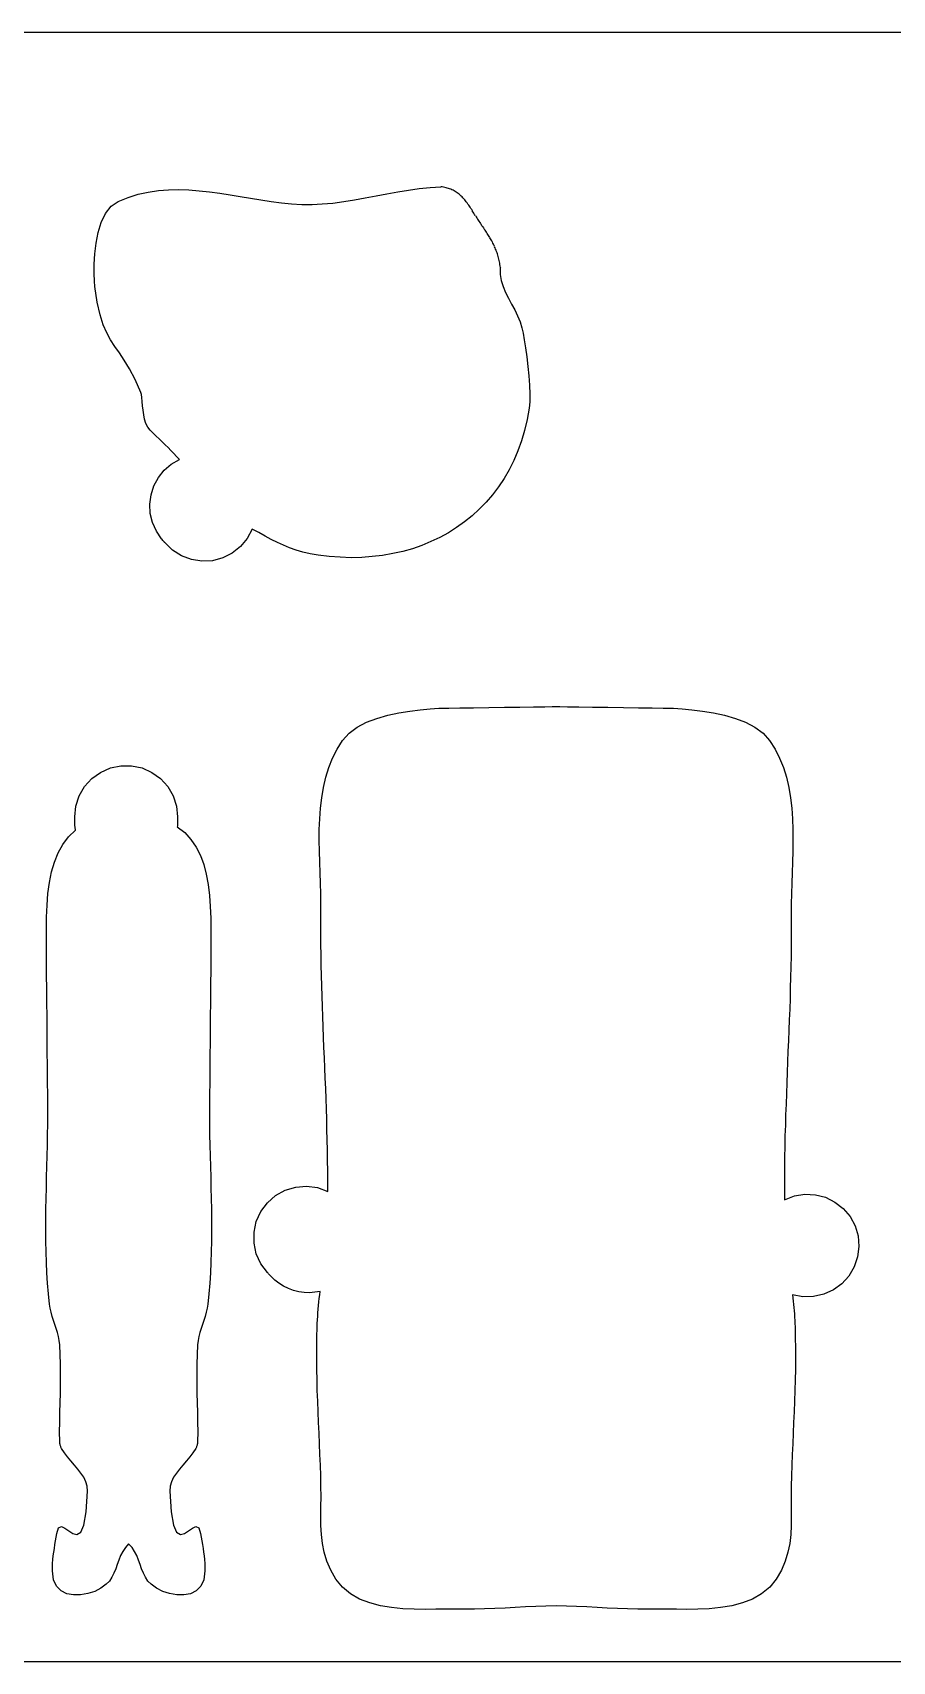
# Model space of a CAD drawing. Header units: inches. Extents: x 1 to 26.6, y 1 to 13.5.
# Drawn here: x 9.95 to 16.54, y 1 to 13.48 of the extents above; entities that cross this region are included whole.
import ezdxf

# ---------------------------------------------------------------- set-up
doc = ezdxf.new("R2010")
doc.units = ezdxf.units.IN
doc.layers.get('0').update_dxf_attribs({"linetype": 'CONTINUOUS'})

msp = doc.modelspace()

# ---------------------------------------------------------------- linework, layer by layer
at = {"color": 0, "linetype": 'CONTINUOUS'}
for p, q in [((26.63, 13.48), (1, 13.48)), ((10.685, 12.217), (10.762, 12.241)), ((10.762, 12.241), (10.839, 12.258)), ((10.839, 12.258), (10.917, 12.27)), ((10.917, 12.27), (10.995, 12.276)), ((10.995, 12.276), (11.073, 12.277)), ((11.073, 12.277), (11.151, 12.275)), ((11.151, 12.275), (11.23, 12.269)), ((11.23, 12.269), (11.308, 12.26)), ((11.308, 12.26), (11.387, 12.249)), ((11.387, 12.249), (11.466, 12.237)), ((11.466, 12.237), (11.545, 12.224)), ((12.585, 12.23), (12.668, 12.246)), ((12.668, 12.246), (12.751, 12.261)), ((12.751, 12.261), (12.834, 12.274)), ((12.834, 12.274), (12.916, 12.286)), ((12.916, 12.286), (12.999, 12.294)), ((12.999, 12.294), (13.081, 12.299)), ((10.513, 12.094), (10.555, 12.149)), ((10.555, 12.149), (10.609, 12.186)), ((10.609, 12.186), (10.685, 12.217)), ((11.545, 12.224), (11.624, 12.211)), ((11.624, 12.211), (11.703, 12.198)), ((11.703, 12.198), (11.781, 12.186)), ((11.781, 12.186), (11.86, 12.176)), ((11.86, 12.176), (11.938, 12.169)), ((11.938, 12.169), (12.017, 12.164)), ((12.017, 12.164), (12.095, 12.163)), ((12.095, 12.163), (12.172, 12.167)), ((12.172, 12.167), (12.254, 12.174)), ((12.254, 12.174), (12.337, 12.185)), ((12.337, 12.185), (12.419, 12.199)), ((12.419, 12.199), (12.502, 12.214)), ((12.502, 12.214), (12.585, 12.23)), ((10.456, 11.949), (10.48, 12.026)), ((10.48, 12.026), (10.513, 12.094)), ((10.43, 11.785), (10.44, 11.867)), ((10.44, 11.867), (10.456, 11.949)), ((10.426, 11.706), (10.43, 11.785)), ((10.425, 11.635), (10.426, 11.706)), ((10.427, 11.576), (10.425, 11.635)), ((13.538, 11.681), (13.536, 11.675)), ((13.536, 11.675), (13.536, 11.627)), ((13.536, 11.627), (13.544, 11.581)), ((10.431, 11.534), (10.427, 11.576)), ((10.449, 11.414), (10.431, 11.534)), ((13.544, 11.581), (13.558, 11.535)), ((13.558, 11.535), (13.577, 11.489)), ((13.577, 11.489), (13.6, 11.445)), ((10.471, 11.318), (10.449, 11.414)), ((13.6, 11.445), (13.623, 11.4)), ((13.623, 11.4), (13.647, 11.355)), ((10.495, 11.242), (10.471, 11.318)), ((10.522, 11.179), (10.495, 11.242)), ((13.647, 11.355), (13.669, 11.31)), ((13.669, 11.31), (13.689, 11.264)), ((13.689, 11.264), (13.703, 11.217)), ((10.551, 11.125), (10.522, 11.179)), ((10.584, 11.076), (10.551, 11.125)), ((13.703, 11.217), (13.711, 11.177)), ((13.711, 11.177), (13.721, 11.125)), ((13.721, 11.125), (13.73, 11.064)), ((10.619, 11.026), (10.584, 11.076)), ((10.656, 10.97), (10.619, 11.026)), ((13.73, 11.064), (13.74, 10.995)), ((13.74, 10.995), (13.748, 10.923)), ((10.696, 10.905), (10.656, 10.97)), ((10.738, 10.823), (10.696, 10.905)), ((13.748, 10.923), (13.755, 10.85)), ((10.783, 10.722), (10.738, 10.823)), ((13.755, 10.85), (13.76, 10.778)), ((13.76, 10.778), (13.763, 10.711)), ((10.787, 10.706), (10.783, 10.722)), ((10.791, 10.683), (10.787, 10.706)), ((10.793, 10.654), (10.791, 10.683)), ((10.796, 10.621), (10.793, 10.654)), ((10.8, 10.587), (10.796, 10.621)), ((13.762, 10.651), (13.757, 10.602)), ((13.763, 10.711), (13.762, 10.651)), ((10.805, 10.551), (10.8, 10.587)), ((10.812, 10.517), (10.805, 10.551)), ((10.822, 10.485), (10.812, 10.517)), ((10.836, 10.457), (10.822, 10.485)), ((13.742, 10.515), (13.723, 10.432)), ((13.757, 10.602), (13.742, 10.515)), ((10.853, 10.434), (10.836, 10.457)), ((10.877, 10.412), (10.853, 10.434)), ((10.9, 10.389), (10.877, 10.412)), ((10.923, 10.367), (10.9, 10.389)), ((10.946, 10.344), (10.923, 10.367)), ((13.723, 10.432), (13.699, 10.352)), ((10.968, 10.322), (10.946, 10.344)), ((10.991, 10.3), (10.968, 10.322)), ((11.013, 10.277), (10.991, 10.3)), ((11.035, 10.255), (11.013, 10.277)), ((11.056, 10.233), (11.035, 10.255)), ((13.672, 10.275), (13.64, 10.201)), ((13.699, 10.352), (13.672, 10.275)), ((10.917, 10.071), (10.962, 10.127)), ((10.962, 10.127), (11.016, 10.174)), ((11.016, 10.174), (11.078, 10.21)), ((11.078, 10.21), (11.056, 10.233)), ((13.605, 10.131), (13.566, 10.063)), ((13.64, 10.201), (13.605, 10.131)), ((10.861, 9.939), (10.882, 10.008)), ((10.882, 10.008), (10.917, 10.071)), ((13.523, 9.999), (13.477, 9.939)), ((13.566, 10.063), (13.523, 9.999)), ((10.851, 9.868), (10.861, 9.939)), ((10.855, 9.796), (10.851, 9.868)), ((13.428, 9.882), (13.376, 9.828)), ((13.477, 9.939), (13.428, 9.882)), ((10.872, 9.726), (10.855, 9.796)), ((13.321, 9.778), (13.263, 9.731)), ((13.376, 9.828), (13.321, 9.778)), ((10.902, 9.661), (10.872, 9.726)), ((10.942, 9.602), (10.902, 9.661)), ((11.635, 9.676), (11.597, 9.605)), ((11.686, 9.649), (11.635, 9.676)), ((11.735, 9.622), (11.686, 9.649)), ((11.782, 9.597), (11.735, 9.622)), ((13.073, 9.612), (13.005, 9.58)), ((13.139, 9.648), (13.073, 9.612)), ((13.202, 9.688), (13.139, 9.648)), ((13.263, 9.731), (13.202, 9.688)), ((10.945, 9.599), (10.942, 9.602)), ((10.947, 9.596), (10.945, 9.599)), ((10.952, 9.589), (10.947, 9.596)), ((10.955, 9.586), (10.952, 9.589)), ((10.957, 9.583), (10.955, 9.586)), ((10.96, 9.58), (10.957, 9.583)), ((10.963, 9.577), (10.96, 9.58)), ((10.965, 9.574), (10.963, 9.577)), ((10.968, 9.571), (10.965, 9.574)), ((11.026, 9.515), (10.968, 9.571)), ((11.094, 9.471), (11.026, 9.515)), ((11.482, 9.492), (11.41, 9.455)), ((11.546, 9.542), (11.482, 9.492)), ((11.597, 9.605), (11.546, 9.542)), ((11.829, 9.574), (11.782, 9.597)), ((11.876, 9.552), (11.829, 9.574)), ((11.923, 9.533), (11.876, 9.552)), ((11.973, 9.515), (11.923, 9.533)), ((12.025, 9.5), (11.973, 9.515)), ((12.081, 9.487), (12.025, 9.5)), ((12.142, 9.476), (12.081, 9.487)), ((12.713, 9.488), (12.635, 9.474)), ((12.789, 9.505), (12.713, 9.488)), ((12.863, 9.526), (12.789, 9.505)), ((12.935, 9.551), (12.863, 9.526)), ((13.005, 9.58), (12.935, 9.551)), ((11.17, 9.443), (11.094, 9.471)), ((11.25, 9.43), (11.17, 9.443)), ((11.331, 9.434), (11.25, 9.43)), ((11.41, 9.455), (11.331, 9.434)), ((12.226, 9.466), (12.142, 9.476)), ((12.31, 9.46), (12.226, 9.466)), ((12.393, 9.457), (12.31, 9.46)), ((12.475, 9.459), (12.393, 9.457)), ((12.556, 9.465), (12.475, 9.459)), ((12.635, 9.474), (12.556, 9.465)), ((12.591, 8.226), (12.674, 8.25)), ((12.674, 8.25), (12.759, 8.268)), ((12.759, 8.268), (12.843, 8.281)), ((12.843, 8.281), (12.924, 8.291)), ((12.924, 8.291), (12.999, 8.298)), ((12.999, 8.298), (13.065, 8.303)), ((13.065, 8.303), (13.086, 8.304)), ((13.086, 8.304), (13.143, 8.304)), ((13.143, 8.304), (13.227, 8.306)), ((13.227, 8.306), (13.332, 8.307)), ((13.332, 8.307), (13.448, 8.309)), ((13.448, 8.309), (13.569, 8.311)), ((13.569, 8.311), (13.686, 8.312)), ((13.686, 8.312), (13.791, 8.314)), ((13.791, 8.314), (13.877, 8.315)), ((13.877, 8.315), (13.935, 8.316)), ((13.935, 8.316), (13.959, 8.316)), ((13.959, 8.316), (13.97, 8.316)), ((13.97, 8.316), (13.994, 8.316)), ((13.994, 8.316), (14.052, 8.315)), ((14.052, 8.315), (14.138, 8.314)), ((14.138, 8.314), (14.243, 8.312)), ((14.243, 8.312), (14.36, 8.311)), ((14.36, 8.311), (14.481, 8.309)), ((14.481, 8.309), (14.597, 8.307)), ((14.597, 8.307), (14.701, 8.306)), ((14.701, 8.306), (14.786, 8.304)), ((14.786, 8.304), (14.843, 8.304)), ((14.843, 8.304), (14.864, 8.303)), ((14.864, 8.303), (14.93, 8.298)), ((14.93, 8.298), (15.005, 8.291)), ((15.005, 8.291), (15.085, 8.281)), ((15.085, 8.281), (15.17, 8.268)), ((15.17, 8.268), (15.255, 8.25)), ((15.255, 8.25), (15.338, 8.226)), ((12.329, 8.057), (12.379, 8.112)), ((12.379, 8.112), (12.441, 8.159)), ((12.441, 8.159), (12.512, 8.196)), ((12.512, 8.196), (12.591, 8.226)), ((15.338, 8.226), (15.416, 8.196)), ((15.416, 8.196), (15.488, 8.159)), ((15.488, 8.159), (15.55, 8.112)), ((15.55, 8.112), (15.6, 8.057)), ((12.252, 7.922), (12.287, 7.991)), ((12.287, 7.991), (12.329, 8.057)), ((15.6, 8.057), (15.642, 7.991)), ((15.642, 7.991), (15.677, 7.922)), ((10.549, 7.846), (10.629, 7.863)), ((10.629, 7.863), (10.712, 7.863)), ((10.712, 7.863), (10.792, 7.846)), ((12.223, 7.849), (12.252, 7.922)), ((15.677, 7.922), (15.706, 7.849)), ((10.352, 7.703), (10.407, 7.764)), ((10.407, 7.764), (10.474, 7.812)), ((10.474, 7.812), (10.549, 7.846)), ((10.792, 7.846), (10.867, 7.812)), ((10.867, 7.812), (10.934, 7.764)), ((10.934, 7.764), (10.989, 7.703)), ((12.182, 7.697), (12.2, 7.775)), ((12.2, 7.775), (12.223, 7.849)), ((15.706, 7.849), (15.729, 7.775)), ((15.729, 7.775), (15.747, 7.697)), ((10.285, 7.553), (10.311, 7.631)), ((10.311, 7.631), (10.352, 7.703)), ((10.989, 7.703), (11.03, 7.631)), ((11.03, 7.631), (11.056, 7.553)), ((12.159, 7.538), (12.169, 7.618)), ((12.169, 7.618), (12.182, 7.697)), ((15.747, 7.697), (15.76, 7.618)), ((15.76, 7.618), (15.77, 7.538)), ((10.277, 7.471), (10.285, 7.553)), ((11.056, 7.553), (11.064, 7.471)), ((12.153, 7.456), (12.159, 7.538)), ((15.77, 7.538), (15.776, 7.456)), ((10.229, 7.318), (10.282, 7.369)), ((10.277, 7.426), (10.277, 7.471)), ((10.277, 7.419), (10.277, 7.426)), ((10.277, 7.413), (10.277, 7.419)), ((10.278, 7.407), (10.277, 7.413)), ((10.278, 7.401), (10.278, 7.407)), ((10.279, 7.394), (10.278, 7.401)), ((10.279, 7.388), (10.279, 7.394)), ((10.28, 7.382), (10.279, 7.388)), ((10.281, 7.376), (10.28, 7.382)), ((10.282, 7.369), (10.281, 7.376)), ((11.063, 7.399), (11.062, 7.395)), ((11.062, 7.395), (11.119, 7.35)), ((11.064, 7.41), (11.063, 7.406)), ((11.063, 7.406), (11.063, 7.403)), ((11.063, 7.403), (11.063, 7.399)), ((11.064, 7.471), (11.064, 7.432)), ((11.064, 7.432), (11.064, 7.428)), ((11.064, 7.428), (11.064, 7.425)), ((11.064, 7.425), (11.064, 7.421)), ((11.064, 7.421), (11.064, 7.417)), ((11.064, 7.417), (11.064, 7.414)), ((11.064, 7.414), (11.064, 7.41)), ((12.149, 7.291), (12.15, 7.373)), ((12.15, 7.373), (12.153, 7.456)), ((15.776, 7.456), (15.779, 7.373)), ((15.779, 7.373), (15.779, 7.291)), ((10.149, 7.195), (10.184, 7.26)), ((10.184, 7.26), (10.229, 7.318)), ((11.119, 7.35), (11.167, 7.297)), ((11.167, 7.297), (11.207, 7.239)), ((11.207, 7.239), (11.239, 7.175)), ((12.151, 7.207), (12.149, 7.291)), ((15.779, 7.291), (15.778, 7.207)), ((10.099, 7.049), (10.12, 7.125)), ((10.12, 7.125), (10.149, 7.195)), ((11.239, 7.175), (11.265, 7.105)), ((12.153, 7.125), (12.151, 7.207)), ((12.156, 7.043), (12.153, 7.125)), ((15.776, 7.125), (15.773, 7.043)), ((15.778, 7.207), (15.776, 7.125)), ((10.082, 6.969), (10.099, 7.049)), ((11.265, 7.105), (11.284, 7.031)), ((11.284, 7.031), (11.299, 6.952)), ((12.159, 6.962), (12.156, 7.043)), ((15.773, 7.043), (15.77, 6.962)), ((10.064, 6.795), (10.071, 6.884)), ((10.071, 6.884), (10.082, 6.969)), ((11.299, 6.952), (11.309, 6.869)), ((11.309, 6.869), (11.315, 6.783)), ((12.161, 6.882), (12.159, 6.962)), ((12.163, 6.804), (12.161, 6.882)), ((15.767, 6.882), (15.766, 6.804)), ((15.77, 6.962), (15.767, 6.882)), ((10.06, 6.703), (10.064, 6.795)), ((11.315, 6.783), (11.319, 6.694)), ((12.163, 6.729), (12.163, 6.804)), ((15.766, 6.804), (15.766, 6.729)), ((10.059, 6.609), (10.06, 6.703)), ((11.319, 6.694), (11.32, 6.602)), ((12.163, 6.65), (12.163, 6.729)), ((12.163, 6.571), (12.163, 6.65)), ((15.766, 6.729), (15.766, 6.647)), ((15.766, 6.647), (15.766, 6.566)), ((10.059, 6.512), (10.059, 6.609)), ((10.06, 6.413), (10.059, 6.512)), ((11.32, 6.509), (11.319, 6.413)), ((11.32, 6.602), (11.32, 6.509)), ((12.163, 6.492), (12.163, 6.571)), ((12.164, 6.413), (12.163, 6.492)), ((15.766, 6.566), (15.766, 6.485)), ((10.06, 6.375), (10.06, 6.413)), ((10.061, 6.338), (10.06, 6.375)), ((11.319, 6.375), (11.318, 6.338)), ((11.319, 6.413), (11.319, 6.375)), ((12.165, 6.334), (12.164, 6.413)), ((15.765, 6.404), (15.763, 6.322)), ((15.766, 6.485), (15.765, 6.404)), ((10.061, 6.262), (10.061, 6.338)), ((10.061, 6.224), (10.061, 6.262)), ((11.318, 6.262), (11.317, 6.224)), ((11.318, 6.338), (11.318, 6.3)), ((11.318, 6.3), (11.318, 6.262)), ((12.167, 6.255), (12.165, 6.334)), ((12.169, 6.176), (12.167, 6.255)), ((15.761, 6.241), (15.759, 6.16)), ((15.763, 6.322), (15.761, 6.241)), ((10.062, 6.186), (10.061, 6.224)), ((10.062, 6.148), (10.062, 6.186)), ((10.062, 6.11), (10.062, 6.148)), ((11.317, 6.148), (11.316, 6.11)), ((11.317, 6.224), (11.317, 6.186)), ((11.317, 6.186), (11.317, 6.148)), ((12.172, 6.098), (12.169, 6.176)), ((15.759, 6.16), (15.757, 6.079)), ((10.063, 6.072), (10.062, 6.11)), ((10.063, 6.034), (10.063, 6.072)), ((10.064, 5.958), (10.063, 6.034)), ((11.316, 6.034), (11.315, 5.958)), ((11.316, 6.11), (11.316, 6.072)), ((11.316, 6.072), (11.316, 6.034)), ((12.174, 6.019), (12.172, 6.098)), ((12.177, 5.941), (12.174, 6.019)), ((15.754, 5.998), (15.751, 5.917)), ((15.757, 6.079), (15.754, 5.998)), ((10.064, 5.883), (10.064, 5.958)), ((10.065, 5.807), (10.064, 5.883)), ((11.315, 5.958), (11.314, 5.883)), ((11.314, 5.883), (11.314, 5.807)), ((12.18, 5.862), (12.177, 5.941)), ((15.751, 5.917), (15.748, 5.837)), ((10.066, 5.731), (10.065, 5.807)), ((11.314, 5.807), (11.313, 5.731)), ((12.183, 5.783), (12.18, 5.862)), ((12.186, 5.705), (12.183, 5.783)), ((15.745, 5.756), (15.741, 5.675)), ((15.748, 5.837), (15.745, 5.756)), ((10.066, 5.655), (10.066, 5.731)), ((10.067, 5.579), (10.066, 5.655)), ((11.313, 5.731), (11.312, 5.655)), ((11.312, 5.655), (11.312, 5.579)), ((12.189, 5.626), (12.186, 5.705)), ((12.193, 5.547), (12.189, 5.626)), ((15.741, 5.675), (15.738, 5.594)), ((10.068, 5.503), (10.067, 5.579)), ((10.068, 5.428), (10.068, 5.503)), ((11.312, 5.579), (11.311, 5.503)), ((11.311, 5.503), (11.311, 5.428)), ((12.196, 5.469), (12.193, 5.547)), ((15.735, 5.513), (15.732, 5.432)), ((15.738, 5.594), (15.735, 5.513)), ((10.069, 5.352), (10.068, 5.428)), ((11.311, 5.428), (11.31, 5.352)), ((12.199, 5.39), (12.196, 5.469)), ((12.202, 5.311), (12.199, 5.39)), ((15.732, 5.432), (15.729, 5.351)), ((10.07, 5.276), (10.069, 5.352)), ((10.07, 5.196), (10.07, 5.276)), ((11.31, 5.352), (11.309, 5.276)), ((11.309, 5.276), (11.309, 5.196)), ((12.204, 5.233), (12.202, 5.311)), ((15.726, 5.27), (15.723, 5.189)), ((15.729, 5.351), (15.726, 5.27)), ((10.069, 5.116), (10.07, 5.196)), ((11.309, 5.196), (11.309, 5.116)), ((12.207, 5.154), (12.204, 5.233)), ((12.209, 5.075), (12.207, 5.154)), ((15.723, 5.189), (15.721, 5.108)), ((10.067, 4.955), (10.068, 5.036)), ((10.068, 5.036), (10.069, 5.116)), ((11.309, 5.116), (11.31, 5.036)), ((11.31, 5.036), (11.312, 4.955)), ((12.211, 4.996), (12.209, 5.075)), ((12.213, 4.917), (12.211, 4.996)), ((15.718, 5.027), (15.717, 4.946)), ((15.721, 5.108), (15.718, 5.027)), ((10.063, 4.792), (10.065, 4.873)), ((10.065, 4.873), (10.067, 4.955)), ((11.312, 4.955), (11.314, 4.873)), ((11.314, 4.873), (11.316, 4.792)), ((12.214, 4.838), (12.213, 4.917)), ((15.717, 4.946), (15.715, 4.864)), ((10.061, 4.71), (10.063, 4.792)), ((11.316, 4.792), (11.318, 4.71)), ((12.215, 4.759), (12.214, 4.838)), ((12.215, 4.68), (12.215, 4.759)), ((15.715, 4.864), (15.714, 4.783)), ((15.714, 4.783), (15.714, 4.701)), ((10.057, 4.547), (10.059, 4.628)), ((10.059, 4.628), (10.061, 4.71)), ((11.318, 4.71), (11.32, 4.628)), ((11.32, 4.628), (11.322, 4.547)), ((11.889, 4.611), (11.969, 4.635)), ((11.969, 4.635), (12.053, 4.641)), ((12.053, 4.641), (12.136, 4.63)), ((12.136, 4.63), (12.215, 4.601)), ((12.215, 4.601), (12.215, 4.68)), ((15.714, 4.701), (15.714, 4.62)), ((15.714, 4.62), (15.715, 4.538)), ((10.056, 4.465), (10.057, 4.547)), ((11.322, 4.547), (11.323, 4.465)), ((11.702, 4.448), (11.752, 4.515)), ((11.752, 4.515), (11.815, 4.57)), ((11.815, 4.57), (11.889, 4.611)), ((15.715, 4.538), (15.79, 4.567)), ((15.79, 4.567), (15.87, 4.58)), ((15.87, 4.58), (15.951, 4.576)), ((15.951, 4.576), (16.029, 4.556)), ((16.029, 4.556), (16.101, 4.52)), ((16.101, 4.52), (16.165, 4.47)), ((10.055, 4.383), (10.056, 4.465)), ((10.055, 4.301), (10.055, 4.383)), ((11.323, 4.465), (11.324, 4.383)), ((11.324, 4.383), (11.324, 4.301)), ((11.65, 4.289), (11.667, 4.371)), ((11.667, 4.371), (11.702, 4.448)), ((16.165, 4.47), (16.217, 4.408)), ((16.217, 4.408), (16.255, 4.337)), ((10.055, 4.22), (10.055, 4.301)), ((11.324, 4.301), (11.323, 4.22)), ((11.65, 4.205), (11.65, 4.289)), ((16.255, 4.337), (16.278, 4.26)), ((16.278, 4.26), (16.285, 4.179)), ((10.057, 4.138), (10.055, 4.22)), ((10.059, 4.057), (10.057, 4.138)), ((11.322, 4.138), (11.319, 4.057)), ((11.323, 4.22), (11.322, 4.138)), ((11.667, 4.123), (11.65, 4.205)), ((11.702, 4.047), (11.667, 4.123)), ((16.285, 4.179), (16.275, 4.099)), ((10.063, 3.977), (10.059, 4.057)), ((11.319, 4.057), (11.316, 3.977)), ((11.752, 3.98), (11.702, 4.047)), ((16.249, 4.023), (16.208, 3.953)), ((16.275, 4.099), (16.249, 4.023)), ((10.068, 3.897), (10.063, 3.977)), ((10.075, 3.817), (10.068, 3.897)), ((11.311, 3.897), (11.304, 3.817)), ((11.316, 3.977), (11.311, 3.897)), ((11.755, 3.977), (11.752, 3.98)), ((11.758, 3.974), (11.755, 3.977)), ((11.761, 3.971), (11.758, 3.974)), ((11.763, 3.968), (11.761, 3.971)), ((11.766, 3.965), (11.763, 3.968)), ((11.769, 3.962), (11.766, 3.965)), ((11.771, 3.959), (11.769, 3.962)), ((11.774, 3.957), (11.771, 3.959)), ((11.779, 3.951), (11.774, 3.957)), ((11.809, 3.922), (11.779, 3.951)), ((11.841, 3.897), (11.809, 3.922)), ((11.876, 3.875), (11.841, 3.897)), ((11.913, 3.857), (11.876, 3.875)), ((16.154, 3.893), (16.089, 3.846)), ((16.208, 3.953), (16.154, 3.893)), ((10.083, 3.738), (10.075, 3.817)), ((11.304, 3.817), (11.296, 3.738)), ((11.952, 3.843), (11.913, 3.857)), ((11.992, 3.832), (11.952, 3.843)), ((12.033, 3.827), (11.992, 3.832)), ((12.074, 3.825), (12.033, 3.827)), ((12.115, 3.828), (12.074, 3.825)), ((12.156, 3.835), (12.115, 3.828)), ((12.144, 3.726), (12.147, 3.754)), ((12.147, 3.754), (12.15, 3.781)), ((12.15, 3.781), (12.153, 3.808)), ((12.153, 3.808), (12.156, 3.835)), ((15.855, 3.794), (15.776, 3.81)), ((15.776, 3.81), (15.781, 3.761)), ((15.781, 3.761), (15.784, 3.736)), ((15.936, 3.795), (15.855, 3.794)), ((16.015, 3.813), (15.936, 3.795)), ((16.089, 3.846), (16.015, 3.813)), ((10.088, 3.706), (10.083, 3.738)), ((10.095, 3.675), (10.088, 3.706)), ((10.104, 3.644), (10.095, 3.675)), ((10.113, 3.613), (10.104, 3.644)), ((11.275, 3.644), (11.266, 3.613)), ((11.284, 3.675), (11.275, 3.644)), ((11.291, 3.706), (11.284, 3.675)), ((11.296, 3.738), (11.291, 3.706)), ((12.136, 3.617), (12.138, 3.645)), ((12.138, 3.645), (12.14, 3.672)), ((12.14, 3.672), (12.142, 3.699)), ((12.142, 3.699), (12.144, 3.726)), ((15.784, 3.736), (15.786, 3.711)), ((15.786, 3.711), (15.788, 3.687)), ((15.788, 3.687), (15.79, 3.662)), ((15.79, 3.662), (15.791, 3.637)), ((15.791, 3.637), (15.793, 3.612)), ((10.123, 3.582), (10.113, 3.613)), ((10.133, 3.552), (10.123, 3.582)), ((10.143, 3.521), (10.133, 3.552)), ((10.151, 3.49), (10.143, 3.521)), ((11.236, 3.521), (11.228, 3.49)), ((11.245, 3.552), (11.236, 3.521)), ((11.255, 3.582), (11.245, 3.552)), ((11.266, 3.613), (11.255, 3.582)), ((12.132, 3.482), (12.134, 3.563)), ((12.134, 3.563), (12.135, 3.59)), ((12.135, 3.59), (12.136, 3.617)), ((15.793, 3.612), (15.794, 3.588)), ((15.794, 3.588), (15.795, 3.563)), ((15.795, 3.563), (15.797, 3.482)), ((10.157, 3.458), (10.151, 3.49)), ((10.161, 3.426), (10.157, 3.458)), ((10.165, 3.352), (10.161, 3.426)), ((11.218, 3.426), (11.214, 3.352)), ((11.222, 3.458), (11.218, 3.426)), ((11.228, 3.49), (11.222, 3.458)), ((12.13, 3.401), (12.132, 3.482)), ((12.13, 3.32), (12.13, 3.401)), ((15.797, 3.482), (15.798, 3.401)), ((15.798, 3.401), (15.799, 3.32)), ((10.167, 3.278), (10.165, 3.352)), ((10.168, 3.204), (10.167, 3.278)), ((11.212, 3.278), (11.211, 3.204)), ((11.214, 3.352), (11.212, 3.278)), ((12.131, 3.238), (12.13, 3.32)), ((15.799, 3.32), (15.798, 3.238)), ((10.166, 3.056), (10.167, 3.13)), ((10.167, 3.13), (10.168, 3.204)), ((11.211, 3.204), (11.212, 3.13)), ((11.212, 3.13), (11.213, 3.056)), ((12.133, 3.157), (12.131, 3.238)), ((12.135, 3.075), (12.133, 3.157)), ((15.796, 3.157), (15.794, 3.075)), ((15.798, 3.238), (15.796, 3.157)), ((10.164, 2.982), (10.166, 3.056)), ((11.213, 3.056), (11.215, 2.982)), ((12.138, 2.993), (12.135, 3.075)), ((15.794, 3.075), (15.791, 2.993)), ((10.161, 2.834), (10.162, 2.908)), ((10.162, 2.908), (10.164, 2.982)), ((11.215, 2.982), (11.217, 2.908)), ((11.217, 2.908), (11.218, 2.834)), ((12.141, 2.912), (12.138, 2.993)), ((12.145, 2.83), (12.141, 2.912)), ((15.788, 2.912), (15.784, 2.83)), ((15.791, 2.993), (15.788, 2.912)), ((10.16, 2.759), (10.161, 2.834)), ((10.161, 2.685), (10.16, 2.759)), ((11.218, 2.834), (11.219, 2.759)), ((11.219, 2.759), (11.218, 2.685)), ((12.148, 2.748), (12.145, 2.83)), ((12.152, 2.667), (12.148, 2.748)), ((15.781, 2.748), (15.777, 2.667)), ((15.784, 2.83), (15.781, 2.748)), ((10.161, 2.68), (10.161, 2.685)), ((10.162, 2.674), (10.161, 2.68)), ((10.162, 2.669), (10.162, 2.674)), ((10.164, 2.663), (10.162, 2.669)), ((10.165, 2.658), (10.164, 2.663)), ((10.167, 2.652), (10.165, 2.658)), ((10.169, 2.647), (10.167, 2.652)), ((10.171, 2.642), (10.169, 2.647)), ((10.173, 2.637), (10.171, 2.642)), ((10.176, 2.632), (10.173, 2.637)), ((10.197, 2.599), (10.176, 2.632)), ((11.203, 2.632), (11.182, 2.599)), ((11.206, 2.637), (11.203, 2.632)), ((11.208, 2.642), (11.206, 2.637)), ((11.21, 2.647), (11.208, 2.642)), ((11.212, 2.652), (11.21, 2.647)), ((11.214, 2.658), (11.212, 2.652)), ((11.215, 2.663), (11.214, 2.658)), ((11.216, 2.669), (11.215, 2.663)), ((11.217, 2.674), (11.216, 2.669)), ((11.218, 2.68), (11.217, 2.674)), ((11.218, 2.685), (11.218, 2.68)), ((12.155, 2.585), (12.152, 2.667)), ((15.777, 2.667), (15.774, 2.585)), ((10.221, 2.567), (10.197, 2.599)), ((10.247, 2.536), (10.221, 2.567)), ((10.274, 2.505), (10.247, 2.536)), ((10.3, 2.474), (10.274, 2.505)), ((11.105, 2.505), (11.079, 2.474)), ((11.132, 2.536), (11.105, 2.505)), ((11.158, 2.567), (11.132, 2.536)), ((11.182, 2.599), (11.158, 2.567)), ((12.158, 2.504), (12.155, 2.585)), ((12.161, 2.423), (12.158, 2.504)), ((15.771, 2.504), (15.768, 2.423)), ((15.774, 2.585), (15.771, 2.504)), ((10.324, 2.443), (10.3, 2.474)), ((10.345, 2.411), (10.324, 2.443)), ((10.361, 2.377), (10.345, 2.411)), ((10.371, 2.342), (10.361, 2.377)), ((11.018, 2.377), (11.008, 2.342)), ((11.034, 2.411), (11.018, 2.377)), ((11.055, 2.443), (11.034, 2.411)), ((11.079, 2.474), (11.055, 2.443)), ((12.163, 2.342), (12.161, 2.423)), ((15.768, 2.423), (15.766, 2.342)), ((10.364, 2.145), (10.374, 2.305)), ((10.374, 2.305), (10.371, 2.342)), ((11.008, 2.342), (11.005, 2.305)), ((11.005, 2.305), (11.015, 2.145)), ((12.164, 2.262), (12.163, 2.342)), ((12.163, 2.186), (12.164, 2.262)), ((15.766, 2.342), (15.765, 2.262)), ((15.765, 2.262), (15.766, 2.186)), ((10.346, 2.044), (10.364, 2.145)), ((11.015, 2.145), (11.033, 2.044)), ((12.162, 2.112), (12.163, 2.186)), ((15.766, 2.186), (15.766, 2.112)), ((10.139, 1.981), (10.153, 2.024)), ((10.153, 2.024), (10.174, 2.034)), ((10.174, 2.034), (10.201, 2.022)), ((10.201, 2.022), (10.231, 2)), ((10.231, 2), (10.262, 1.98)), ((10.322, 1.99), (10.346, 2.044)), ((11.033, 2.044), (11.057, 1.99)), ((11.116, 1.98), (11.148, 2)), ((11.148, 2), (11.178, 2.022)), ((11.178, 2.022), (11.204, 2.034)), ((11.204, 2.034), (11.226, 2.024)), ((11.226, 2.024), (11.24, 1.981)), ((12.163, 2.041), (12.162, 2.112)), ((12.167, 1.972), (12.163, 2.041)), ((15.766, 2.041), (15.762, 1.972)), ((15.766, 2.112), (15.766, 2.041)), ((10.12, 1.866), (10.124, 1.895)), ((10.124, 1.895), (10.129, 1.924)), ((10.129, 1.924), (10.134, 1.953)), ((10.134, 1.953), (10.139, 1.981)), ((10.262, 1.98), (10.293, 1.973)), ((10.293, 1.973), (10.322, 1.99)), ((10.664, 1.873), (10.644, 1.843)), ((10.689, 1.9), (10.664, 1.873)), ((10.715, 1.873), (10.689, 1.9)), ((10.735, 1.843), (10.715, 1.873)), ((11.057, 1.99), (11.086, 1.973)), ((11.086, 1.973), (11.116, 1.98)), ((11.24, 1.981), (11.245, 1.953)), ((11.245, 1.953), (11.25, 1.924)), ((11.25, 1.924), (11.254, 1.895)), ((11.254, 1.895), (11.259, 1.866)), ((12.174, 1.904), (12.167, 1.972)), ((12.188, 1.836), (12.174, 1.904)), ((15.754, 1.904), (15.741, 1.836)), ((15.762, 1.972), (15.754, 1.904)), ((10.105, 1.722), (10.106, 1.751)), ((10.106, 1.751), (10.109, 1.78)), ((10.109, 1.78), (10.112, 1.809)), ((10.112, 1.809), (10.116, 1.838)), ((10.116, 1.838), (10.12, 1.866)), ((10.614, 1.777), (10.602, 1.743)), ((10.627, 1.811), (10.614, 1.777)), ((10.644, 1.843), (10.627, 1.811)), ((10.751, 1.811), (10.735, 1.843)), ((10.765, 1.777), (10.751, 1.811)), ((10.777, 1.743), (10.765, 1.777)), ((11.259, 1.866), (11.263, 1.838)), ((11.263, 1.838), (11.267, 1.809)), ((11.267, 1.809), (11.27, 1.78)), ((11.27, 1.78), (11.272, 1.751)), ((11.272, 1.751), (11.274, 1.722)), ((12.209, 1.769), (12.188, 1.836)), ((12.238, 1.7), (12.209, 1.769)), ((15.72, 1.769), (15.691, 1.7)), ((15.741, 1.836), (15.72, 1.769)), ((10.105, 1.693), (10.105, 1.722)), ((10.113, 1.626), (10.105, 1.693)), ((10.137, 1.576), (10.113, 1.626)), ((10.561, 1.645), (10.542, 1.616)), ((10.577, 1.677), (10.561, 1.645)), ((10.59, 1.709), (10.577, 1.677)), ((10.602, 1.743), (10.59, 1.709)), ((10.789, 1.709), (10.777, 1.743)), ((10.802, 1.677), (10.789, 1.709)), ((10.818, 1.645), (10.802, 1.677)), ((10.837, 1.616), (10.818, 1.645)), ((11.265, 1.626), (11.242, 1.576)), ((11.274, 1.693), (11.265, 1.626)), ((11.274, 1.722), (11.274, 1.693)), ((12.278, 1.63), (12.238, 1.7)), ((12.328, 1.568), (12.278, 1.63)), ((15.651, 1.63), (15.601, 1.568)), ((15.691, 1.7), (15.651, 1.63)), ((10.172, 1.541), (10.137, 1.576)), ((10.216, 1.519), (10.172, 1.541)), ((10.267, 1.509), (10.216, 1.519)), ((10.321, 1.51), (10.267, 1.509)), ((10.376, 1.52), (10.321, 1.51)), ((10.429, 1.537), (10.376, 1.52)), ((10.477, 1.561), (10.429, 1.537)), ((10.517, 1.591), (10.477, 1.561)), ((10.542, 1.616), (10.517, 1.591)), ((10.862, 1.591), (10.837, 1.616)), ((10.902, 1.561), (10.862, 1.591)), ((10.95, 1.537), (10.902, 1.561)), ((11.003, 1.52), (10.95, 1.537)), ((11.058, 1.51), (11.003, 1.52)), ((11.112, 1.509), (11.058, 1.51)), ((11.163, 1.519), (11.112, 1.509)), ((11.207, 1.541), (11.163, 1.519)), ((11.242, 1.576), (11.207, 1.541)), ((12.389, 1.517), (12.328, 1.568)), ((12.459, 1.478), (12.389, 1.517)), ((15.539, 1.517), (15.469, 1.478)), ((15.601, 1.568), (15.539, 1.517)), ((12.537, 1.448), (12.459, 1.478)), ((12.619, 1.427), (12.537, 1.448)), ((12.704, 1.413), (12.619, 1.427)), ((12.791, 1.404), (12.704, 1.413)), ((12.878, 1.4), (12.791, 1.404)), ((12.962, 1.399), (12.878, 1.4)), ((13.042, 1.4), (12.962, 1.399)), ((13.116, 1.401), (13.042, 1.4)), ((13.182, 1.401), (13.116, 1.401)), ((13.26, 1.4), (13.182, 1.401)), ((13.338, 1.401), (13.26, 1.4)), ((13.417, 1.403), (13.338, 1.401)), ((13.495, 1.406), (13.417, 1.403)), ((13.573, 1.409), (13.495, 1.406)), ((13.651, 1.413), (13.573, 1.409)), ((13.729, 1.417), (13.651, 1.413)), ((13.808, 1.42), (13.729, 1.417)), ((13.886, 1.424), (13.808, 1.42)), ((13.964, 1.427), (13.886, 1.424)), ((13.965, 1.427), (13.964, 1.427)), ((14.043, 1.424), (13.965, 1.427)), ((14.121, 1.42), (14.043, 1.424)), ((14.199, 1.417), (14.121, 1.42)), ((14.278, 1.413), (14.199, 1.417)), ((14.356, 1.409), (14.278, 1.413)), ((14.434, 1.406), (14.356, 1.409)), ((14.512, 1.403), (14.434, 1.406)), ((14.591, 1.401), (14.512, 1.403)), ((14.669, 1.4), (14.591, 1.401)), ((14.747, 1.401), (14.669, 1.4)), ((14.813, 1.401), (14.747, 1.401)), ((14.887, 1.4), (14.813, 1.401)), ((14.967, 1.399), (14.887, 1.4)), ((15.051, 1.4), (14.967, 1.399)), ((15.137, 1.404), (15.051, 1.4)), ((15.224, 1.413), (15.137, 1.404)), ((15.31, 1.427), (15.224, 1.413)), ((15.392, 1.448), (15.31, 1.427)), ((15.469, 1.478), (15.392, 1.448)), ((1, 1), (26.63, 1))]:
    msp.add_line(p, q, dxfattribs=at)
for centre, radius, start, end in [((13.053, 12.012), 0.288, 76.3063, 84.282), ((13.061, 12.045), 0.254, 67.599, 76.2779), ((13.065, 12.055), 0.243, 58.6342, 67.5466), ((13.057, 12.043), 0.258, 50.1376, 58.573), ((13.024, 12.004), 0.309, 42.8793, 50.0874), ((12.939, 11.925), 0.425, 37.4367, 42.8561), ((12.734, 11.768), 0.683, 33.9732, 37.4459), ((12.124, 11.357), 1.419, 32.2899, 33.9942), ((5.741, 7.318), 8.971, 32.0453, 32.3161), ((16.37, 13.974), 3.569, 212.0814, 212.7561), ((15.543, 13.445), 2.588, 212.8061, 213.7203), ((18.102, 15.158), 5.667, 213.7618, 214.1708), ((10.449, 9.96), 3.585, 33.5637, 34.1981), ((12.476, 11.305), 1.152, 31.6239, 33.5711), ((12.862, 11.543), 0.698, 28.4128, 31.6072), ((12.988, 11.612), 0.555, 24.3345, 28.3772), ((13.022, 11.627), 0.517, 19.9038, 24.304), ((13.01, 11.623), 0.53, 15.4865, 19.8832), ((12.966, 11.611), 0.576, 11.2961, 15.4761), ((12.9, 11.598), 0.643, 7.413, 11.2936)]:
    msp.add_arc(centre, radius, start, end, dxfattribs=at)

doc.saveas('drawing.dxf')
